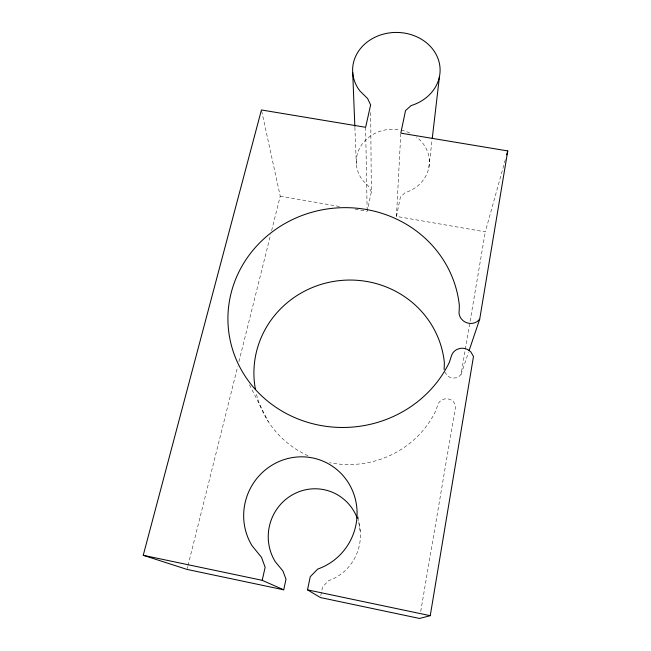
<?xml version="1.0" encoding="UTF-8"?>
<svg xmlns="http://www.w3.org/2000/svg" width="651" height="651" viewBox="0 0 651 651"><rect width="100%" height="100%" fill="white"/><g stroke="black" fill="none" stroke-linecap="round" stroke-linejoin="round"><path stroke-width="0.49" stroke-dasharray="3.25 2.44" d="M505.322 159.707L485.304 231.87L396.459 216.409L400.756 134.163M428.846 167.592L432.118 139.558M420.725 611.46L455.733 405.671L453.617 401.887L451.721 400.308A9.496 9.163 24.6 0 0 444.617 398.957L442.314 399.738A9.496 9.163 24.6 0 0 437.708 405.028L435.983 410.423A95.485 92.214 -6.1 0 1 329.528 462.69M444.674 371.924L447.497 375.822A9.431 9 18.6 0 0 456.782 377.572L458.955 376.514L461.038 374.488L485.304 231.87M320.797 595.608L322.579 586.876L328.617 580.659A47.32 45.985 -73.7 0 0 357.985 520.157M396.459 216.409L400.422 197.017L405.068 192.704A36.562 32.656 0.5 0 0 428.806 167.795A36.562 32.656 0.5 0 0 416.38 136.97M355.169 209.223L367.164 211.306L371.33 192.004L370.679 110.955M187.276 568.437L187.773 566.468M188.017 565.483L237.688 366.546M238.917 361.622L270.637 234.58M271.622 230.641L280.231 196.171L261.645 110.955M461.038 374.488L468.435 352.557M280.231 196.171L340.188 206.611M249.479 384.774L268.285 421.571M371.33 192.004L368.767 186.463L362.42 180.001A36.562 32.656 0.5 0 1 362.273 143.912A36.562 32.656 0.5 0 1 399.445 129.801M357.993 516.487L360.329 532.184M354.885 127.344L356.333 163.93M365.626 127.295L367.164 211.306M401.285 130.151A36.562 32.656 0.5 0 1 410.936 133.569M307.988 455.741A95.485 92.214 -6.1 0 1 256.095 392.594"/><path stroke-width="0.98" d="M444.12 369.605L444.381 362.916A95.485 92.214 -6.1 0 0 336.233 281.02A95.485 92.214 -6.1 0 0 255.477 389.615M432.231 138.557L439.482 76.476M283.706 589.806L262.215 580.326L265.136 567.273L261.507 557.337L252.051 545.717A57.972 56.434 -64.6 0 1 274.641 463.658A57.972 56.434 -64.6 0 1 352.809 491.407A57.972 56.434 -64.6 0 1 317.753 569.047L310.258 576.705L307.516 589.863L320.406 597.545L419.537 618.45L430.246 615.683L473.48 356.471L470.868 351.939L468.541 350.059A11.572 10.986 18.6 0 0 459.866 348.448L457.067 349.384A11.572 10.986 18.6 0 0 451.493 355.723L449.418 362.192A116.057 109.848 -5.6 0 1 262.646 396.801A116.057 109.848 -5.6 0 1 293.764 218.972A116.057 109.848 -5.6 0 1 459.346 305.433L459.175 310.6A11.474 10.725 14.7 0 0 461.177 318.689L463.219 320.805A11.474 10.725 14.7 0 0 474.538 322.872L477.175 321.602L479.697 319.193L507.764 150.934L400.813 133.146L405.524 110.605L411.09 105.592A43.747 37.677 0 0 0 436.219 54.586A43.747 37.677 0 0 0 375.139 37.164A43.747 37.677 0 0 0 359.962 91.01L367.563 98.472L370.631 104.876L365.626 127.295L261.433 109.962L143.236 555.295L187.032 569.422L283.706 589.806L286.001 579.203L282.998 571.114L275.251 561.65A47.32 45.985 -73.7 0 1 293.691 494.109A47.32 45.985 -73.7 0 1 357.309 518.253M506.681 154.832L507.764 150.934M469.078 350.653L479.697 319.193M143.236 555.295L262.215 580.326M307.516 589.863L430.246 615.683M352.704 72.456L354.844 126.327"/></g></svg>
